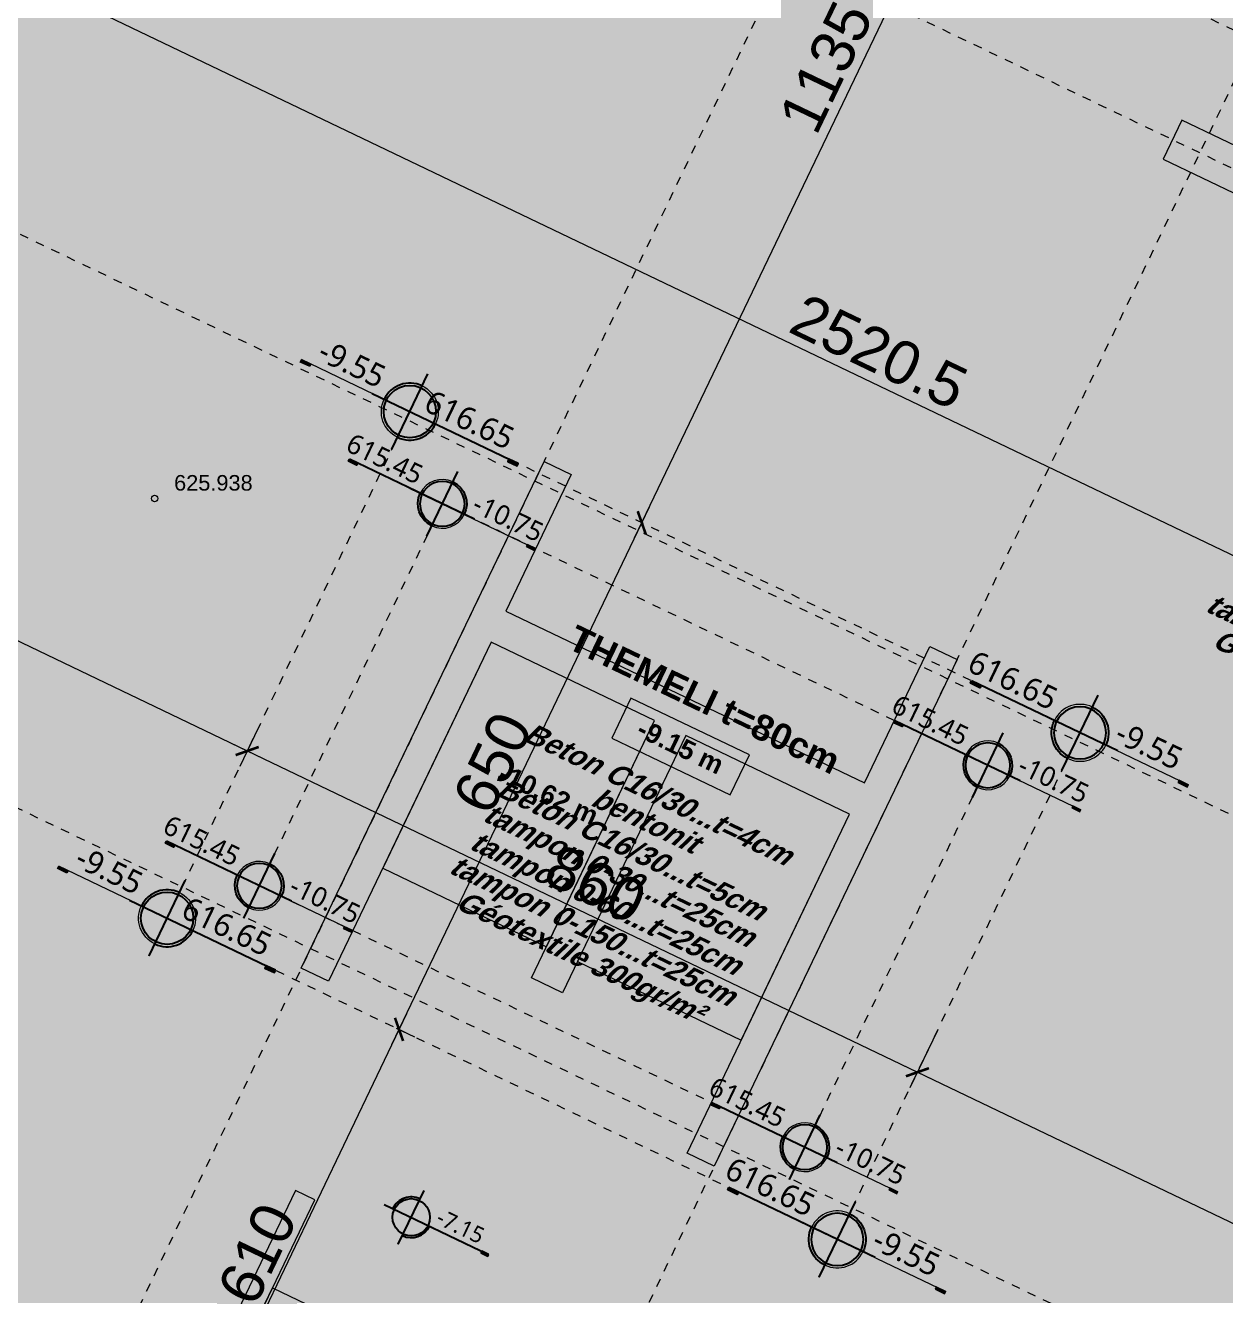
# Model space of a CAD drawing. Header units: metres. Extents: x 7511714 to 7511891, y 4693222 to 4693343.
# Drawn here: x 7511836.84 to 7511850.73, y 4693288.14 to 4693302.84 of the extents above; entities that cross this region are included whole.
import ezdxf
from ezdxf.enums import TextEntityAlignment as Align

# ---------------------------------------------------------------- set-up
doc = ezdxf.new("R2010")
doc.units = ezdxf.units.M
for name, pattern in [('AXES', [2, 1.25, -0.25, 0.25, -0.25]), ('CACHE', [0.375, 0.25, -0.125]), ('CONTINU', [0])]:
    doc.linetypes.add(name, pattern=pattern)
doc.layers.get('0').update_dxf_attribs({"lineweight": 0})
doc.layers.get('Defpoints').update_dxf_attribs({"lineweight": 0})
doc.layers.add('APSL @ 1', color=164, linetype='Continuous')
for name, color, linetype, lineweight in [('AXES', 10, 'AXES', 0), ('BETON CACHE', 4, 'CACHE', 0), ('BETON COUPE', 3, 'CONTINU', 0), ('BETON HACHURE', 252, 'Continuous', 0), ('BETON TRAME', 254, 'Continuous', 0), ('BETON VU', 2, 'Continuous', 0), ('BORD', 5, 'Continuous', 0), ('COTE 50ème', 1, 'Continuous', 0), ('COTE 50ème @ 1', 1, 'Continuous', 0), ('Matjet', 210, 'Continuous', 0), ('NIVEAU', 170, 'Continuous', 0), ('OMBRE', 253, 'Continuous', 0), ('Puset fekali', 30, 'Continuous', 0), ('TALUS', 2, 'Continuous', 0), ('TALUS TRAME 2', 254, 'Continuous', 0)]:
    doc.layers.add(name, color=color, linetype=linetype, lineweight=lineweight)
doc.styles.add('Arial', font='arialbd.ttf', dxfattribs={"height": 12.5})
doc.styles.add('FA_Trebuchet 2.2 mm (cursiva-b.a)', font='trebucit.ttf', dxfattribs={"height": 2.2})
doc.styles.add('SMA_TEXT_1.200', font='arial.ttf', dxfattribs={"height": 50})
doc.styles.get("Standard").update_dxf_attribs({"font": 'arial.ttf'})
doc.styles.add('style2', font='arialbd.ttf', dxfattribs={"height": 20})
doc.dimstyles.new('SMA_1.200', dxfattribs={"dimscale": 20, "dimtxt": 50, "dimasz": 1, "dimexe": 1, "dimexo": 2, "dimgap": 0.5, "dimtad": 1, "dimdec": 1, "dimrnd": 0.5, "dimdsep": 46, "dimtxsty": 'SMA_TEXT_1.200', "dimblk": 'ARCHTICK', "dimcen": 10, "dimdle": 1, "dimadec": 0, "dimazin": 2, "dimtfac": 1, "dimtdec": 1, "dimtix": 1, "dimtmove": 2, "dimatfit": 3, "dimfxl": 1, "dimtolj": 1, "dimtzin": 0, "dimarcsym": 0})

# ---------------------------------------------------------------- blocks, each defined once
blk = doc.blocks.new('*U92', base_point=(7511838.337, 4693297.363, 625.938))
at = {"layer": 'Matjet', "linetype": 'ByBlock', "lineweight": -2}
blk.add_line((7511838.337, 4693297.363, 625.938), (7511838.337, 4693297.363, 625.938), dxfattribs=at)
blk.add_circle((7511838.337, 4693297.363, 625.938), 0.0375, dxfattribs=at)
at = {"layer": 'Matjet', "linetype": 'ByBlock', "insert": (7511838.562, 4693297.543, 625.938), "char_height": 0.18, "attachment_point": 4}
blk.add_mtext('625.938', dxfattribs=at)
blk = doc.blocks.new('A$Cebd43ce6')
at = {"layer": 'COTE 50ème', "ltscale": 0.5}
blk.add_circle((-3905.6, 2250.1), 4550, dxfattribs=at)
blk = doc.blocks.new('Cota de Nivel (planta)')
h = blk.add_hatch(color=256)
h.dxf.hatch_style = 1
h.paths.add_polyline_path([(2.5, 0, 0.4142136), (0, 2.5), (0, 0)])
h.paths.add_polyline_path([(-2.5, 0, 0.4142136), (0, -2.5), (0, 0)])
h = blk.add_hatch(color=256)
h.dxf.hatch_style = 1
h.paths.add_polyline_path([(11.5, 0), (10.5, 0), (10.5, -0.25), (11.5, -0.25)])
for p, q in [((0, -4), (0, 4)), ((-4, 0), (11.5, 0))]:
    blk.add_line(p, q)
blk.add_lwpolyline([(11.5, 0), (10.5, 0), (10.5, -0.25), (11.5, -0.25)], close=True)
blk.add_circle((0, 0), 2.5)
for start, end in [(90, 180), (270, 0)]:
    blk.add_arc((0, 0), 2.725, start, end)
at = {"style": 'FA_Trebuchet 2.2 mm (cursiva-b.a)', "flags": 8}
blk.add_attdef('NIVEL', text='', height=2.2, dxfattribs=at).set_placement((3.175, 1.775), align=Align.MIDDLE_LEFT)
blk = doc.blocks.new('_ArchTick')
at = {"color": 0, "linetype": 'ByBlock', "const_width": 0.15}
blk.add_lwpolyline([(-0.5, -0.5), (0.5, 0.5)], dxfattribs=at)
blk = doc.blocks.new('*D413')
at = {"layer": 'Defpoints', "color": 0, "transparency": 16777216}
for p in [(45042, -41433.3), (45042, -41485.7), (47562.3, -41555.9)]:
    blk.add_point(p, dxfattribs=at)
at = {"layer": 'TALUS', "color": 0, "lineweight": -2, "transparency": 16777216}
for p, q in [((45042, -41445.7), (45042, -41413.3)), ((47562.3, -41515.9), (47562.3, -41413.3)), ((47582.3, -41433.3), (45022, -41433.3))]:
    blk.add_line(p, q, dxfattribs=at)
at = {"layer": 'TALUS', "color": 0, "lineweight": -2, "transparency": 16777216, "xscale": 20, "yscale": 20, "zscale": 20, "rotation": 180}
blk.add_blockref('_ArchTick', (45042, -41433.3), dxfattribs=at)
at = {"layer": 'TALUS', "color": 0, "lineweight": -2, "transparency": 16777216, "xscale": 20, "yscale": 20, "zscale": 20}
blk.add_blockref('_ArchTick', (47562.3, -41433.3), dxfattribs=at)
at = {"layer": 'TALUS', "color": 0, "transparency": 16777216, "insert": (46302.1, -41397.7), "char_height": 50, "attachment_point": 5, "style": 'SMA_TEXT_1.200'}
blk.add_mtext('\\A1;2520.5', dxfattribs=at)
blk = doc.blocks.new('*D414')
at = {"layer": 'Defpoints', "color": 0, "transparency": 16777216}
for p in [(46702.3, -42036.8), (49342.3, -42036.8), (46702.3, -42130.2)]:
    blk.add_point(p, dxfattribs=at)
at = {"layer": 'TALUS', "color": 0, "lineweight": -2, "transparency": 16777216}
for p, q in [((46702.3, -42076.8), (46702.3, -42150.2)), ((49342.3, -42076.8), (49342.3, -42150.2)), ((49362.3, -42130.2), (46682.3, -42130.2))]:
    blk.add_line(p, q, dxfattribs=at)
at = {"layer": 'TALUS', "color": 0, "lineweight": -2, "transparency": 16777216, "xscale": 20, "yscale": 20, "zscale": 20, "rotation": 180}
blk.add_blockref('_ArchTick', (46702.3, -42130.2), dxfattribs=at)
at = {"layer": 'TALUS', "color": 0, "lineweight": -2, "transparency": 16777216, "xscale": 20, "yscale": 20, "zscale": 20}
blk.add_blockref('_ArchTick', (49342.3, -42130.2), dxfattribs=at)
at = {"layer": 'TALUS', "color": 0, "transparency": 16777216, "insert": (48022.3, -42094.7), "char_height": 50, "attachment_point": 5, "style": 'SMA_TEXT_1.200'}
blk.add_mtext('\\A1;2640', dxfattribs=at)
blk = doc.blocks.new('*D415')
at = {"layer": 'Defpoints', "color": 0, "transparency": 16777216}
for p in [(46702.3, -42036.8), (45842.3, -42060.8), (45842.3, -42130.2)]:
    blk.add_point(p, dxfattribs=at)
at = {"layer": 'TALUS', "color": 0, "lineweight": -2, "transparency": 16777216}
for p, q in [((46702.3, -42076.8), (46702.3, -42150.2)), ((45842.3, -42100.8), (45842.3, -42150.2)), ((46722.3, -42130.2), (45822.3, -42130.2))]:
    blk.add_line(p, q, dxfattribs=at)
at = {"layer": 'TALUS', "color": 0, "lineweight": -2, "transparency": 16777216, "xscale": 20, "yscale": 20, "zscale": 20, "rotation": 180}
blk.add_blockref('_ArchTick', (45842.3, -42130.2), dxfattribs=at)
at = {"layer": 'TALUS', "color": 0, "lineweight": -2, "transparency": 16777216, "xscale": 20, "yscale": 20, "zscale": 20}
blk.add_blockref('_ArchTick', (46702.3, -42130.2), dxfattribs=at)
at = {"layer": 'TALUS', "color": 0, "transparency": 16777216, "insert": (46272.3, -42094.7), "char_height": 50, "attachment_point": 5, "style": 'SMA_TEXT_1.200'}
blk.add_mtext('\\A1;860', dxfattribs=at)
blk = doc.blocks.new('*D416')
at = {"layer": 'Defpoints', "color": 0, "transparency": 16777216}
for p in [(45842.3, -42060.8), (44991.6, -42097.8), (44991.6, -42130.2)]:
    blk.add_point(p, dxfattribs=at)
at = {"layer": 'TALUS', "color": 0, "lineweight": -2, "transparency": 16777216}
for p, q in [((45842.3, -42100.8), (45842.3, -42150.2)), ((45862.3, -42130.2), (44971.6, -42130.2)), ((44991.6, -42137.8), (44991.6, -42150.2))]:
    blk.add_line(p, q, dxfattribs=at)
at = {"layer": 'TALUS', "color": 0, "lineweight": -2, "transparency": 16777216, "xscale": 20, "yscale": 20, "zscale": 20, "rotation": 180}
blk.add_blockref('_ArchTick', (44991.6, -42130.2), dxfattribs=at)
at = {"layer": 'TALUS', "color": 0, "lineweight": -2, "transparency": 16777216, "xscale": 20, "yscale": 20, "zscale": 20}
blk.add_blockref('_ArchTick', (45842.3, -42130.2), dxfattribs=at)
at = {"layer": 'TALUS', "color": 0, "transparency": 16777216, "insert": (45417, -42094.7), "char_height": 50, "attachment_point": 5, "style": 'SMA_TEXT_1.200'}
blk.add_mtext('\\A1;850.5', dxfattribs=at)
blk = doc.blocks.new('*D423')
at = {"layer": 'Defpoints', "color": 0, "transparency": 16777216}
for p in [(46206.1, -40559.6), (46121, -41694.7), (46139.9, -41694.7)]:
    blk.add_point(p, dxfattribs=at)
at = {"layer": 'TALUS', "color": 0, "lineweight": -2, "transparency": 16777216}
for p, q in [((46139.9, -40539.6), (46139.9, -41714.7)), ((46166.1, -40559.6), (46119.9, -40559.6)), ((46161, -41694.7), (46159.9, -41694.7))]:
    blk.add_line(p, q, dxfattribs=at)
at = {"layer": 'TALUS', "color": 0, "lineweight": -2, "transparency": 16777216, "xscale": 20, "yscale": 20, "zscale": 20}
for p, rotation in [((46139.9, -40559.6), 90), ((46139.9, -41694.7), 270)]:
    blk.add_blockref('_ArchTick', p, dxfattribs=dict(at, rotation=rotation))
at = {"layer": 'TALUS', "color": 0, "transparency": 16777216, "insert": (46104.3, -41127.2), "char_height": 50, "attachment_point": 5, "rotation": 90, "style": 'SMA_TEXT_1.200'}
blk.add_mtext('\\A1;1135', dxfattribs=at)
blk = doc.blocks.new('*D424')
at = {"layer": 'Defpoints', "color": 0, "transparency": 16777216}
for p in [(46121, -41694.7), (46096.4, -42344.7), (46139.9, -42344.7)]:
    blk.add_point(p, dxfattribs=at)
at = {"layer": 'TALUS', "color": 0, "lineweight": -2, "transparency": 16777216}
for p, q in [((46139.9, -41674.7), (46139.9, -42364.7)), ((46161, -41694.7), (46159.9, -41694.7)), ((46136.4, -42344.7), (46159.9, -42344.7))]:
    blk.add_line(p, q, dxfattribs=at)
at = {"layer": 'TALUS', "color": 0, "lineweight": -2, "transparency": 16777216, "xscale": 20, "yscale": 20, "zscale": 20}
for p, rotation in [((46139.9, -41694.7), 90), ((46139.9, -42344.7), 270)]:
    blk.add_blockref('_ArchTick', p, dxfattribs=dict(at, rotation=rotation))
at = {"layer": 'TALUS', "color": 0, "transparency": 16777216, "insert": (46104.3, -42019.7), "char_height": 50, "attachment_point": 5, "rotation": 90, "style": 'SMA_TEXT_1.200'}
blk.add_mtext('\\A1;650', dxfattribs=at)
blk = doc.blocks.new('*D425')
at = {"layer": 'Defpoints', "color": 0, "transparency": 16777216}
for p in [(46096.4, -42344.7), (46057.2, -42954.7), (46139.9, -42954.7)]:
    blk.add_point(p, dxfattribs=at)
at = {"layer": 'TALUS', "color": 0, "lineweight": -2, "transparency": 16777216}
for p, q in [((46139.9, -42324.7), (46139.9, -42974.7)), ((46136.4, -42344.7), (46159.9, -42344.7)), ((46097.2, -42954.7), (46159.9, -42954.7))]:
    blk.add_line(p, q, dxfattribs=at)
at = {"layer": 'TALUS', "color": 0, "lineweight": -2, "transparency": 16777216, "xscale": 20, "yscale": 20, "zscale": 20}
for p, rotation in [((46139.9, -42344.7), 90), ((46139.9, -42954.7), 270)]:
    blk.add_blockref('_ArchTick', p, dxfattribs=dict(at, rotation=rotation))
at = {"layer": 'TALUS', "color": 0, "transparency": 16777216, "insert": (46104.3, -42649.7), "char_height": 50, "attachment_point": 5, "rotation": 90, "style": 'SMA_TEXT_1.200'}
blk.add_mtext('\\A1;610', dxfattribs=at)
blk = doc.blocks.new('A$C340691c1')
at = {"layer": 'BETON HACHURE', "true_color": 0x636466, "transparency": 33554585}
h = blk.add_hatch(dxfattribs=at)
h.set_pattern_fill('ANSI37', color=251, scale=50, angle=270, style=0)
h.set_pattern_definition([(315, (-58216.84, 74502.852), (4.4194174, 4.4194174), []), (45, (-58216.84, 74502.852), (-4.4194174, 4.4194174), [])])
h.paths.add_polyline_path([(-2720.63, 3000.24), (-2695.63, 3000.24), (-2695.63, 2675.24), (-2720.63, 2675.24)], flags=0)
h.paths.add_polyline_path([(-2720.63, 3000.24), (-2695.63, 3000.24), (-2695.63, 2675.24), (-2720.63, 2675.24)], flags=0)
h.paths.add_polyline_path([(-540.63, 2860.1), (-540.63, 2810.1), (-460.63, 2810.1), (-460.63, 2860.1)], flags=0)
h.paths.add_polyline_path([(-920.63, 2860.1), (-920.63, 2810.1), (-840.63, 2810.1), (-840.63, 2860.1)], flags=0)
edge = h.paths.add_edge_path(flags=0)
edge.add_arc((-880.63, 4175.1), 40, 0, 360)
edge = h.paths.add_edge_path(flags=0)
edge.add_arc((-880.63, 4850.1), 40, 0, 360)
edge = h.paths.add_edge_path(flags=0)
edge.add_arc((-880.63, 3575.1), 40, 0, 360)
h.paths.add_polyline_path([(-35.63, 5320.24), (-4224.47, 5320.24), (-4613.76, 583.54), (-35.63, 133.95)])
edge = h.paths.add_edge_path(flags=0)
edge.add_arc((-880.63, 3575.1), 40, 0, 360)
h.paths.add_polyline_path([(-2095.63, 5295.24), (-2095.63, 4875.1), (-2070.63, 4875.1), (-2070.63, 5295.24), (-500.62, 5295.24), (-500.63, 4825.1), (-460.63, 4825.1), (-460.63, 5295.24), (-60.63, 5295.24), (-60.63, 3565.1), (-460.63, 3565.1), (-460.63, 4200.1), (-500.63, 4200.1), (-500.63, 3535.1), (-60.63, 3535.1), (-60.63, 2790.1), (-500.63, 2790.1), (-500.63, 1400.1), (-460.63, 1400.1), (-460.63, 2760.1), (-60.63, 2760.1), (-60.63, 161.52), (-833.13, 237.39), (-833.13, 725.1), (-858.13, 725.1), (-858.13, 239.84), (-2163.13, 368), (-2163.13, 725.1), (-2188.13, 725.1), (-2188.13, 370.45), (-3375.63, 487.07), (-3375.63, 725.1), (-3425.63, 725.1), (-3425.63, 491.98), (-4586.83, 606.01), (-4515.49, 1474.1), (-4205.63, 1474.1), (-4205.63, 1524.1), (-4511.38, 1524.1), (-4411.44, 2740.1), (-4205.63, 2740.1), (-4205.63, 2790.1), (-4407.33, 2790.1), (-4405.48, 2810.1), (-4205.63, 2810.1), (-4205.63, 2860.1), (-4401.58, 2860.1), (-4344.87, 3550.1), (-4205.63, 3550.1), (-4205.63, 3600.1), (-4340.76, 3600.1), (-4295.56, 4150.1), (-4205.63, 4150.1), (-4205.63, 4200.1), (-4291.45, 4200.1), (-4201.44, 5295.24), (-3423.13, 5295.24), (-3423.13, 4875.1), (-3398.13, 4875.1), (-3398.13, 5295.24)], flags=16)
h.paths.add_polyline_path([(-920.63, 3615.1), (-920.63, 3535.1), (-840.63, 3535.1), (-840.63, 3615.1)], flags=0)
at = {"layer": 'BETON TRAME', "true_color": 0x636466, "transparency": 33554559}
h = blk.add_hatch(color=251, dxfattribs=at)
h.dxf.hatch_style = 1
h.paths.add_polyline_path([(-3335.63, 3550.1), (-3370.63, 3550.1), (-3370.63, 4200.1), (-3335.63, 4200.1), (-3335.63, 4025.1), (-2875.63, 4025.1), (-2875.63, 4200.1), (-2840.63, 4200.1), (-2840.63, 3550.1), (-2875.63, 3550.1), (-2875.63, 3985.1), (-3085.63, 3985.1), (-3085.63, 3655.1), (-3125.63, 3655.1), (-3125.63, 3985.1), (-3335.63, 3985.1)])
h.paths.add_polyline_path([(-4205.63, 4875.1), (-4205.63, 4825.1), (-4055.63, 4825.1), (-4055.63, 4875.1)])
h.paths.add_polyline_path([(-3485.63, 4875.1), (-3485.63, 4825.1), (-3335.63, 4825.1), (-3335.63, 4875.1)])
h.paths.add_polyline_path([(-2875.63, 4875.1), (-2875.63, 4825.1), (-2725.63, 4825.1), (-2725.63, 4875.1)])
h.paths.add_polyline_path([(-2155.63, 4875.1), (-2155.63, 4825.1), (-2005.63, 4825.1), (-2005.63, 4875.1)])
h.paths.add_polyline_path([(-2155.63, 4200.1), (-2155.63, 4150.1), (-2005.63, 4150.1), (-2005.63, 4200.1)])
h.paths.add_polyline_path([(-4205.63, 4200.1), (-4205.63, 4150.1), (-4055.63, 4150.1), (-4055.63, 4200.1)])
h.paths.add_polyline_path([(-4205.63, 3600.1), (-4205.63, 3550.1), (-4055.63, 3550.1), (-4055.63, 3600.1)])
h.paths.add_polyline_path([(-2155.63, 3600.1), (-2155.63, 3550.1), (-2005.63, 3550.1), (-2005.63, 3600.1)])
h.paths.add_polyline_path([(-2155.63, 2860.1), (-2155.63, 2810.1), (-2005.63, 2810.1), (-2005.63, 2860.1)])
h.paths.add_polyline_path([(-4055.63, 2810.1), (-4055.63, 2860.1), (-4205.63, 2860.1), (-4205.63, 2810.1)])
h.paths.add_polyline_path([(-3390.63, 2860.1), (-3390.63, 2810.1), (-3265.63, 2810.1), (-3265.63, 2860.1)])
h.paths.add_polyline_path([(-2945.63, 2860.1), (-2945.63, 2810.1), (-2820.63, 2810.1), (-2820.63, 2860.1)])
h.paths.add_polyline_path([(-2970.63, 2810.1), (-2945.63, 2810.1), (-2945.63, 3315.1), (-2970.63, 3315.1)])
h.paths.add_polyline_path([(-3265.63, 2810.1), (-3240.63, 2810.1), (-3240.63, 3315.1), (-3265.63, 3315.1)])
at = {"layer": 'TALUS TRAME 2', "transparency": 33554559}
h = blk.add_hatch(color=256, dxfattribs=at)
h.dxf.hatch_style = 1
h.paths.add_polyline_path([(-1520.63, 2025.1), (-1520.63, 1455.1), (-2220.63, 1455.1), (-2220.63, 2025.1)])
h.paths.add_polyline_path([(-3480.63, 2845.1), (-2865.63, 2845.1), (-2865.63, 2350.1), (-3480.63, 2350.1)])
h.paths.add_polyline_path([(-2755.63, 4105.1), (-2755.63, 3615.1), (-3455.63, 3615.1), (-3455.63, 4105.1)])
h.paths.add_polyline_path([(-3160.63, 535.1), (-580.63, 535.1), (-580.63, 2980.1), (-1815.63, 2980.1), (-1815.63, 5065.1), (-4245.44, 5065.1), (-4446.38, 2620.1), (-3642.63, 2620.1), (-3642.63, 2188.1), (-3160.63, 2188.1)])
at = {"layer": 'TALUS TRAME 2', "true_color": 0xc7c8ca, "transparency": 33554585}
h = blk.add_hatch(color=9, dxfattribs=at)
h.dxf.hatch_style = 1
h.paths.add_polyline_path([(-3455.63, 3615.1), (-2755.63, 3615.1), (-2755.63, 4105.1), (-3455.63, 4105.1)])
at = {"layer": 'AXES', "lineweight": 5, "ltscale": 1.3}
for p, q in [((-3370.63, 5565.1), (-3370.63, 2640.12)), ((-2840.63, 5565.1), (-2840.63, 2640.12)), ((159.49, 4850.1), (-4860.63, 4850.1)), ((159.49, 4175.1), (-4860.63, 4175.1)), ((159.49, 3575.1), (-4860.63, 3575.1))]:
    blk.add_line(p, q, dxfattribs=at)
at = {"layer": 'BETON CACHE', "lineweight": 5, "ltscale": 2}
blk.add_lwpolyline([(-3090.63, 2270.1), (-3090.63, 605.1), (-650.63, 605.1), (-650.63, 2910.1), (-1885.63, 2910.1), (-1885.63, 4995.1), (-4251.19, 4995.1), (-4440.63, 2690.1), (-3560.63, 2690.1)], dxfattribs=at)
at = {"layer": 'BETON CACHE', "ltscale": 2}
for points in [[(-3535.63, 3535.1), (-2675.63, 3535.1), (-2675.63, 4185.1), (-3535.63, 4185.1)], [(-3455.63, 3615.1), (-2755.63, 3615.1), (-2755.63, 4105.1), (-3455.63, 4105.1)]]:
    blk.add_lwpolyline(points, close=True, dxfattribs=at)
at = {"layer": 'BETON COUPE', "color": 251, "true_color": 0x636466}
for points in [[(-2875.63, 4875.1), (-2875.63, 4825.1), (-2725.63, 4825.1), (-2725.63, 4875.1)], [(-3335.63, 3550.1), (-3370.63, 3550.1), (-3370.63, 4200.1), (-3335.63, 4200.1), (-3335.63, 4025.1), (-2875.63, 4025.1), (-2875.63, 4200.1), (-2840.63, 4200.1), (-2840.63, 3550.1), (-2875.63, 3550.1), (-2875.63, 3985.1), (-3085.63, 3985.1), (-3085.63, 3655.1), (-3125.63, 3655.1), (-3125.63, 3985.1), (-3335.63, 3985.1)], [(-3265.63, 2810.1), (-3240.63, 2810.1), (-3240.63, 3315.1), (-3265.63, 3315.1)]]:
    blk.add_lwpolyline(points, close=True, dxfattribs=at)
at = {"layer": 'BETON VU', "color": 251, "true_color": 0x636466}
blk.add_lwpolyline([(-3240.63, 3202.1), (-3110.63, 3202.1), (-3110.63, 2990.1), (-3100.63, 2990.1), (-3100.63, 3202.1), (-2970.63, 3202.1), (-2970.63, 2860.1), (-3240.63, 2860.1)], close=True, dxfattribs=at)
at = {"layer": 'BORD', "color": 251, "true_color": 0x636466}
for points in [[(-3335.63, 3695.1), (-3125.63, 3695.1), (-3125.63, 3985.1), (-3335.63, 3985.1)], [(-3085.63, 3695.1), (-2875.63, 3695.1), (-2875.63, 3985.1), (-3085.63, 3985.1)]]:
    blk.add_lwpolyline(points, close=True, dxfattribs=at)
at = {"layer": 'NIVEAU'}
blk.add_lwpolyline([(-3161.61, 3945.31), (-3009.65, 3945.31), (-3009.65, 3996.73), (-3161.61, 3996.73)], close=True, dxfattribs=at)
at = {"layer": 'OMBRE', "color": 251, "true_color": 0x636466}
for points in [[(-3328.13, 3695.1), (-3328.13, 3977.6), (-3291.82, 3941.29)], [(-3328.13, 3977.6), (-3291.82, 3941.29), (-3125.63, 3977.6)], [(-3078.13, 3695.1), (-3078.13, 3977.6), (-3041.82, 3941.29)], [(-3078.13, 3977.6), (-3041.82, 3941.29), (-2875.63, 3977.6)]]:
    blk.add_solid(points, dxfattribs=at)
at = {"layer": 'APSL @ 1'}
ref = blk.add_blockref('Cota de Nivel (planta)', (-3535.63, 4185.1), dxfattribs=dict(at, xscale=12.096, yscale=12.096, zscale=12.096))
ref.add_attrib('NIVEL', '616.65', dxfattribs={"layer": '0', "color": 0, "height": 26.611, "style": 'FA_Trebuchet 2.2 mm (cursiva-b.a)'}).set_placement((-3523.39, 4206.57), align=Align.MIDDLE_LEFT)
ref = blk.add_blockref('Cota de Nivel (planta)', (-2675.63, 4185.1), dxfattribs=dict(at, xscale=-12.096, yscale=12.096, zscale=12.096))
ref.add_attrib('NIVEL', '616.65', dxfattribs={"layer": '0', "color": 0, "height": 26.611, "style": 'FA_Trebuchet 2.2 mm (cursiva-b.a)'}).set_placement((-2826.09, 4206.57), align=Align.MIDDLE_LEFT)
ref = blk.add_blockref('Cota de Nivel (planta)', (-3455.63, 4105.1), dxfattribs=dict(at, xscale=-10.368, yscale=10.368, zscale=10.368))
ref.add_attrib('NIVEL', '615.45', dxfattribs={"layer": '0', "color": 0, "height": 22.81, "style": 'FA_Trebuchet 2.2 mm (cursiva-b.a)'}).set_placement((-3584.59, 4123.5), align=Align.MIDDLE_LEFT)
ref = blk.add_blockref('Cota de Nivel (planta)', (-2755.63, 4105.1), dxfattribs=dict(at, xscale=-10.368, yscale=10.368, zscale=10.368))
ref.add_attrib('NIVEL', '615.45', dxfattribs={"layer": '0', "color": 0, "height": 22.81, "style": 'FA_Trebuchet 2.2 mm (cursiva-b.a)'}).set_placement((-2884.59, 4123.5), align=Align.MIDDLE_LEFT)
ref = blk.add_blockref('Cota de Nivel (planta)', (-3455.63, 3615.1), dxfattribs=dict(at, xscale=-10.368, yscale=10.368, zscale=10.368))
ref.add_attrib('NIVEL', '615.45', dxfattribs={"layer": '0', "color": 0, "height": 22.81, "style": 'FA_Trebuchet 2.2 mm (cursiva-b.a)'}).set_placement((-3584.59, 3633.5), align=Align.MIDDLE_LEFT)
ref = blk.add_blockref('Cota de Nivel (planta)', (-2755.63, 3615.1), dxfattribs=dict(at, xscale=-10.368, yscale=10.368, zscale=10.368))
ref.add_attrib('NIVEL', '615.45', dxfattribs={"layer": '0', "color": 0, "height": 22.81, "style": 'FA_Trebuchet 2.2 mm (cursiva-b.a)'}).set_placement((-2884.59, 3633.5), align=Align.MIDDLE_LEFT)
ref = blk.add_blockref('Cota de Nivel (planta)', (-3535.63, 3535.1), dxfattribs=dict(at, xscale=12.096, yscale=12.096, zscale=12.096))
ref.add_attrib('NIVEL', '616.65', dxfattribs={"layer": '0', "color": 0, "height": 26.611, "style": 'FA_Trebuchet 2.2 mm (cursiva-b.a)'}).set_placement((-3523.39, 3556.57), align=Align.MIDDLE_LEFT)
ref = blk.add_blockref('Cota de Nivel (planta)', (-2675.63, 3535.1), dxfattribs=dict(at, xscale=-12.096, yscale=12.096, zscale=12.096))
ref.add_attrib('NIVEL', '616.65', dxfattribs={"layer": '0', "color": 0, "height": 26.611, "style": 'FA_Trebuchet 2.2 mm (cursiva-b.a)'}).set_placement((-2826.09, 3556.57), align=Align.MIDDLE_LEFT)
ref = blk.add_blockref('Cota de Nivel (planta)', (-3131.34, 3345.15), dxfattribs=dict(at, xscale=8.639999999999999, yscale=8.639999999999999, zscale=8.639999999999999))
ref.add_attrib('NIVEL', '-7.15', dxfattribs={"layer": '0', "color": 0, "height": 19.008, "style": 'FA_Trebuchet 2.2 mm (cursiva-b.a)'}).set_placement((-3103.91, 3360.49), align=Align.MIDDLE_LEFT)
at = {"layer": 'COTE 50ème @ 1'}
ref = blk.add_blockref('Cota de Nivel (planta)', (-3535.63, 4185.1), dxfattribs=dict(at, xscale=-12.096, yscale=12.096, zscale=12.096))
ref.add_attrib('NIVEL', '-9.55', dxfattribs={"layer": '0', "color": 240, "height": 26.611, "style": 'FA_Trebuchet 2.2 mm (cursiva-b.a)'}).set_placement((-3659.92, 4206.57), align=Align.MIDDLE_LEFT)
ref = blk.add_blockref('Cota de Nivel (planta)', (-2675.63, 4185.1), dxfattribs=dict(at, xscale=12.096, yscale=12.096, zscale=12.096))
ref.add_attrib('NIVEL', '-9.55', dxfattribs={"layer": '0', "color": 240, "height": 26.611, "style": 'FA_Trebuchet 2.2 mm (cursiva-b.a)'}).set_placement((-2637.22, 4206.57), align=Align.MIDDLE_LEFT)
ref = blk.add_blockref('Cota de Nivel (planta)', (-3455.63, 4105.1), dxfattribs=dict(at, xscale=10.368, yscale=10.368, zscale=10.368))
ref.add_attrib('NIVEL', '-10.75', dxfattribs={"layer": '0', "color": 240, "height": 22.81, "style": 'FA_Trebuchet 2.2 mm (cursiva-b.a)'}).set_placement((-3422.71, 4123.5), align=Align.MIDDLE_LEFT)
ref = blk.add_blockref('Cota de Nivel (planta)', (-2755.63, 4105.1), dxfattribs=dict(at, xscale=10.368, yscale=10.368, zscale=10.368))
ref.add_attrib('NIVEL', '-10.75', dxfattribs={"layer": '0', "color": 240, "height": 22.81, "style": 'FA_Trebuchet 2.2 mm (cursiva-b.a)'}).set_placement((-2722.71, 4123.5), align=Align.MIDDLE_LEFT)
ref = blk.add_blockref('Cota de Nivel (planta)', (-3455.63, 3615.1), dxfattribs=dict(at, xscale=10.368, yscale=10.368, zscale=10.368))
ref.add_attrib('NIVEL', '-10.75', dxfattribs={"layer": '0', "color": 240, "height": 22.81, "style": 'FA_Trebuchet 2.2 mm (cursiva-b.a)'}).set_placement((-3422.71, 3633.5), align=Align.MIDDLE_LEFT)
ref = blk.add_blockref('Cota de Nivel (planta)', (-2755.63, 3615.1), dxfattribs=dict(at, xscale=10.368, yscale=10.368, zscale=10.368))
ref.add_attrib('NIVEL', '-10.75', dxfattribs={"layer": '0', "color": 240, "height": 22.81, "style": 'FA_Trebuchet 2.2 mm (cursiva-b.a)'}).set_placement((-2722.71, 3633.5), align=Align.MIDDLE_LEFT)
ref = blk.add_blockref('Cota de Nivel (planta)', (-3535.63, 3535.1), dxfattribs=dict(at, xscale=-12.096, yscale=12.096, zscale=12.096))
ref.add_attrib('NIVEL', '-9.55', dxfattribs={"layer": '0', "color": 240, "height": 26.611, "style": 'FA_Trebuchet 2.2 mm (cursiva-b.a)'}).set_placement((-3659.92, 3556.57), align=Align.MIDDLE_LEFT)
ref = blk.add_blockref('Cota de Nivel (planta)', (-2675.63, 3535.1), dxfattribs=dict(at, xscale=12.096, yscale=12.096, zscale=12.096))
ref.add_attrib('NIVEL', '-9.55', dxfattribs={"layer": '0', "color": 240, "height": 26.611, "style": 'FA_Trebuchet 2.2 mm (cursiva-b.a)'}).set_placement((-2637.22, 3556.57), align=Align.MIDDLE_LEFT)
ref = blk.add_blockref('Cota de Nivel (planta)', (-3131.34, 3345.15), dxfattribs=dict(at, xscale=8.639999999999999, yscale=8.639999999999999, zscale=8.639999999999999))
ref.add_attrib('NIVEL', '-7.15', dxfattribs={"layer": '0', "color": 240, "height": 19.008, "style": 'FA_Trebuchet 2.2 mm (cursiva-b.a)'}).set_placement((-3103.91, 3360.49), align=Align.MIDDLE_LEFT)
at = {"layer": 'NIVEAU', "style": 'Arial', "oblique": 20}
for s, p in [('tampon 0-150...t=25cm', (-2426.92, 4383.25)), ('Géotextile 300gr/m²', (-2426.92, 4350.16)), ('Beton C16/30...t=4cm', (-3085.63, 3910.74)), ('bentonit', (-3085.63, 3877.11)), ('Beton C16/30...t=5cm', (-3085.63, 3840.1)), ('tampon 0-30...t=25cm', (-3085.63, 3803.17)), ('tampon 0-60...t=25cm', (-3085.63, 3767.26)), ('tampon 0-150...t=25cm', (-3085.63, 3731.95)), ('Géotextile 300gr/m²', (-3085.63, 3698.85))]:
    blk.add_text(s, height=24, dxfattribs=at).set_placement(p, align=Align.MIDDLE)
at = {"layer": 'NIVEAU', "style": 'style2'}
blk.add_text('THEMELI t=80cm', height=30, dxfattribs=at).set_placement((-3084.2, 4031.94), align=Align.MIDDLE)
blk.add_text('-9.15 m', height=22, dxfattribs=at).set_placement((-3085.63, 3971.02), align=Align.MIDDLE_CENTER)
at = {"layer": 'TALUS'}
for base, p1, p2, picture, middle in [((-3238.08, 4185.1), (-3171.89, 5320.24), (-3256.97, 4185.1), '*D423', (-3273.62, 4752.67)), ((-3238.08, 3535.1), (-3256.97, 4185.1), (-3281.52, 3535.1), '*D424', (-3273.61, 3860.1)), ((-3238.08, 2925.1), (-3281.52, 3535.1), (-3320.73, 2925.1), '*D425', (-3273.61, 3230.1))]:
    dim = blk.add_linear_dim(base=base, p1=p1, p2=p2, angle=90, dimstyle='SMA_1.200', dxfattribs=at)
    dim.commit()
    dim.dimension.update_dxf_attribs({"geometry": picture, "text_midpoint": middle, "insert": (-49377.94, 45879.83)})
for base, p1, p2, picture, middle in [((-4335.99, 4446.57), (-1815.63, 4323.92), (-4335.99, 4394.16), '*D413', (-3075.81, 4482.1)), ((-3535.63, 3749.65), (-2675.63, 3843.06), (-3535.63, 3818.99), '*D415', (-3105.63, 3785.18)), ((-2675.63, 3749.65), (-35.63, 3843.06), (-2675.63, 3843.06), '*D414', (-1355.63, 3785.18)), ((-4386.3, 3749.65), (-3535.63, 3818.99), (-4386.3, 3782), '*D416', (-3960.96, 3785.18))]:
    dim = blk.add_linear_dim(base=base, p1=p1, p2=p2, dimstyle='SMA_1.200', dxfattribs=at)
    dim.commit()
    dim.dimension.update_dxf_attribs({"geometry": picture, "text_midpoint": middle, "insert": (-49377.94, 45879.83)})

msp = doc.modelspace()

# ---------------------------------------------------------------- block references
at = {"layer": 'Matjet'}
msp.add_blockref('*U92', (7511838.337, 4693297.363, 625.938), dxfattribs=at)
at = {"layer": 'Puset fekali', "xscale": 0.01, "yscale": 0.01, "zscale": 0.01}
for name, rotation in [('A$Cebd43ce6', 334.3967821871004), ('A$C340691c1', 334.3967827565189)]:
    msp.add_blockref(name, (7511855.089, 4693245.348), dxfattribs=dict(at, rotation=rotation))

# ---------------------------------------------------------------- texts
at = {"layer": 'NIVEAU', "style": 'style2'}
msp.add_text('-10.62 m', height=0.22, rotation=334.4433, dxfattribs=at).set_placement((7511842.896, 4693293.94), align=Align.MIDDLE_CENTER)

doc.saveas('drawing.dxf')
